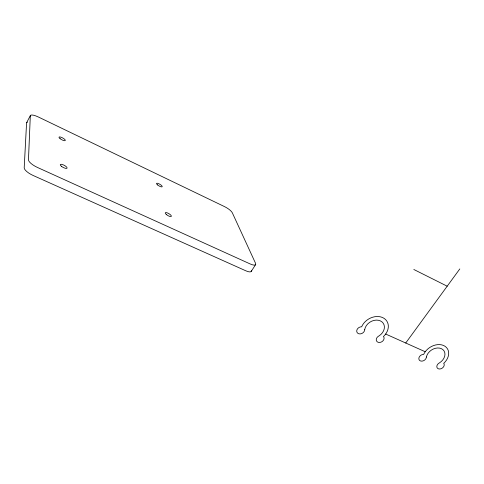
<?xml version="1.0" encoding="UTF-8"?>
<svg xmlns="http://www.w3.org/2000/svg" width="484" height="484" viewBox="0 0 484 484"><rect width="100%" height="100%" fill="white"/><g stroke="black" fill="none" stroke-linecap="round" stroke-linejoin="round"><path stroke-width="0.73" d="M26.656 122.64L30.395 115.501M251.232 271.391L255.606 264.627M405.719 343.011L459.8 268.935M385.675 334.033L425.23 351.747M413.814 269.479L447.198 286.201M251.377 270.78A8.464 2.674 32.6 0 1 245.854 270.81L33.166 175.492A10.001 3.261 27.1 0 1 24.2 167.803L26.566 122.972A8.839 2.499 27.6 0 1 27.413 122.168M364.694 329.58L364.67 329.997A4.193 3.321 -30.5 0 1 360.138 333.912A4.193 3.321 -30.5 0 1 356.781 330.427A4.193 3.321 -30.5 0 1 361.578 326.785L361.651 326.791A14.623 11.531 -31.4 0 1 382.59 317.552A14.623 11.531 -31.4 0 1 383.485 336.519L383.534 336.561A4.138 3.237 -31.3 0 1 382.058 341.607A4.138 3.237 -31.3 0 1 376.667 341.172A4.138 3.237 -31.3 0 1 378.561 336.162L379.026 335.884A10.442 8.234 -31.4 0 0 380.297 320.85A10.442 8.234 -31.4 0 0 364.736 329.531L364.694 329.58M30.311 115.827L28.465 159.793A10.031 3.176 27.3 0 0 37.48 167.464L250.252 263.98A8.488 2.601 32.6 0 0 255.516 263.229L232.308 212.772A7.581 2.057 31.8 0 0 224.57 206.632L38.309 116.971A8.863 2.432 27.8 0 0 30.311 115.827M426.374 357.01L426.337 357.398A4.029 3.049 -32.7 0 1 421.933 361.131A4.029 3.049 -32.7 0 1 418.926 357.882A4.029 3.049 -32.7 0 1 423.56 354.403L423.633 354.415A14.054 10.581 -33.4 0 1 443.634 345.516A14.054 10.581 -33.4 0 1 443.719 363.363L443.767 363.405A3.981 2.971 -33.2 0 1 442.182 368.167A3.981 2.971 -33.2 0 1 437.143 367.81A3.981 2.971 -33.2 0 1 439.115 363.079L439.563 362.806A10.037 7.562 -33.4 0 0 441.347 348.643A10.037 7.562 -33.4 0 0 426.416 356.962L426.374 357.01M60.131 138.702A3.551 1.004 28.2 0 0 65.273 140.511A3.551 1.004 28.2 0 0 61.075 137.232A3.551 1.004 28.2 0 0 60.131 138.702M166.272 214.43A3.503 1.077 30.6 0 0 171.318 216.378A3.503 1.077 30.6 0 0 167.361 212.906A3.503 1.077 30.6 0 0 166.272 214.43M157.536 184.9A3.267 0.926 30.4 0 0 162.188 186.721A3.267 0.926 30.4 0 0 158.413 183.557A3.267 0.926 30.4 0 0 157.536 184.9M61.504 166.345A3.824 1.18 28 0 0 67.058 168.16A3.824 1.18 28 0 0 62.509 164.566A3.824 1.18 28 0 0 61.504 166.345"/></g></svg>
